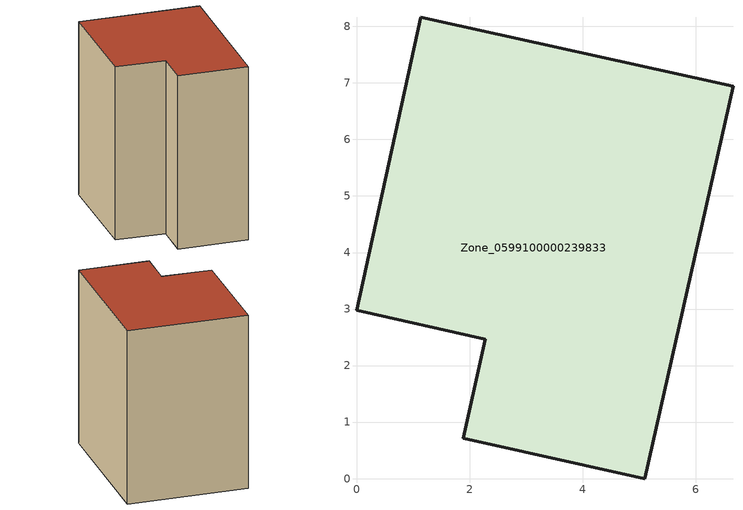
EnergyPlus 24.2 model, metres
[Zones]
Zone_0599100000239833
 floor ground (C_G): 6.66,6.94 5.1,0 1.89,0.71 2.28,2.47 0,2.98 1.14,8.16 z0
 wall outside (C_F): 5.1,0 6.66,6.94 1.14,8.16 0,2.98 2.28,2.47 1.89,0.71 5.1,0 z0:8.39
 roof outside (C_R): 1.89,0.71 5.1,0 6.66,6.94 1.14,8.16 0,2.98 2.28,2.47 z8.39
[BUILDING]
Pand.0599100000239833: North Axis=0; Terrain=City; Loads Convergence Tolerance Value=0.04; Temperature Convergence Tolerance Value=0.4; Solar Distribution=FullExterior; Maximum Number of Warmup Days=25; Minimum Number of Warmup Days=1
[Site:Location]
Rotterdam.The.Hague.AP_ZH_NLD Design_Conditions: Latitude=51.96; Longitude=4.45; Time Zone=1; Elevation=-4.5
[SITE:GROUNDTEMPERATURE:BUILDINGSURFACE]
18, 18, 18, 18, 18, 18, 18, 18, 18, 18, 18, 18
[MATERIAL] Thermal Absorptance=0.9; Solar Absorptance=0.7; Visible Absorptance=0.7
Name | Roughness | Thickness | Conductivity | Density | Specific Heat
G.TC.1975-1991 | MediumSmooth | 0.15 | 0.288461 | 540 | 1210
F.TC.1975-1991 | Rough | 0.3 | 0.230769 | 1920 | 840
R.TC.1975-1991 | MediumRough | 0.2 | 0.153846 | 1500 | 1000
[CONSTRUCTION]
C_G: G.TC.1975-1991
C_F: F.TC.1975-1991
C_R: R.TC.1975-1991
[ZONE]
Zone_0599100000239833: Type=1; Multiplier=1; Ceiling Height=Autocalculate; Volume=Autocalculate; Floor Area=autocalculate; Part of Total Floor Area=Yes
[ZONEINFILTRATION:DESIGNFLOWRATE]
Infil_Zone_0599100000239833: Zone or ZoneList or Space or SpaceList=Zone_0599100000239833; Schedule=AlwaysOn; Design Flow Rate Calculation Method=Flow/Area; Flow Rate per Floor Area=0.003; Constant Term Coefficient=1; Temperature Term Coefficient=0; Velocity Term Coefficient=0; Velocity Squared Term Coefficient=0
[HVACTEMPLATE:ZONE:IDEALLOADSAIRSYSTEM]
Zone_0599100000239833: Maximum Heating Supply Air Temperature=50; Minimum Cooling Supply Air Temperature=13; Maximum Heating Supply Air Humidity Ratio=0.0156; Minimum Cooling Supply Air Humidity Ratio=0.0077; Heating Limit=NoLimit; Cooling Limit=NoLimit; Dehumidification Control Type=ConstantSensibleHeatRatio; Cooling Sensible Heat Ratio=0.7; Dehumidification Setpoint=60; Humidification Control Type=None; Humidification Setpoint=30; Outdoor Air Method=None; Outdoor Air Flow Rate per Person=0.00944; Outdoor Air Flow Rate per Zone Floor Area=0; Outdoor Air Flow Rate per Zone=0; Demand Controlled Ventilation Type=None; Outdoor Air Economizer Type=NoEconomizer; Heat Recovery Type=None; Sensible Heat Recovery Effectiveness=0.7; Latent Heat Recovery Effectiveness=0.65
[ZONECONTROL:THERMOSTAT]
ThermostatControl_Zone_0599100000239833: Zone or ZoneList=Zone_0599100000239833; Control Type Schedule=DualSetpointControlType; Control 1=Thermostat_Zone_0599100000239833; Temperature Difference Between Cutout And Setpoint=0
[THERMOSTATSETPOINT:DUALSETPOINT]
Thermostat_Zone_0599100000239833: Heating Setpoint Temperature Schedule=HeatingSetpoint_Zone_0599100000239833; Cooling Setpoint Temperature Schedule=CoolingSetpoint_Zone_0599100000239833
[SCHEDULE:COMPACT]
HeatingSetpoint_Zone_0599100000239833: Through: 12/31, For: AllDays, Until: 24:00, 21
CoolingSetpoint_Zone_0599100000239833: Through: 12/31, For: AllDays, Until: 24:00, 24
DualSetpointControlType: Through: 12/31, For: AllDays, Until: 24:00, 4
AlwaysOn: Through: 12/31, For: AllDays, Until: 24:00, 1
